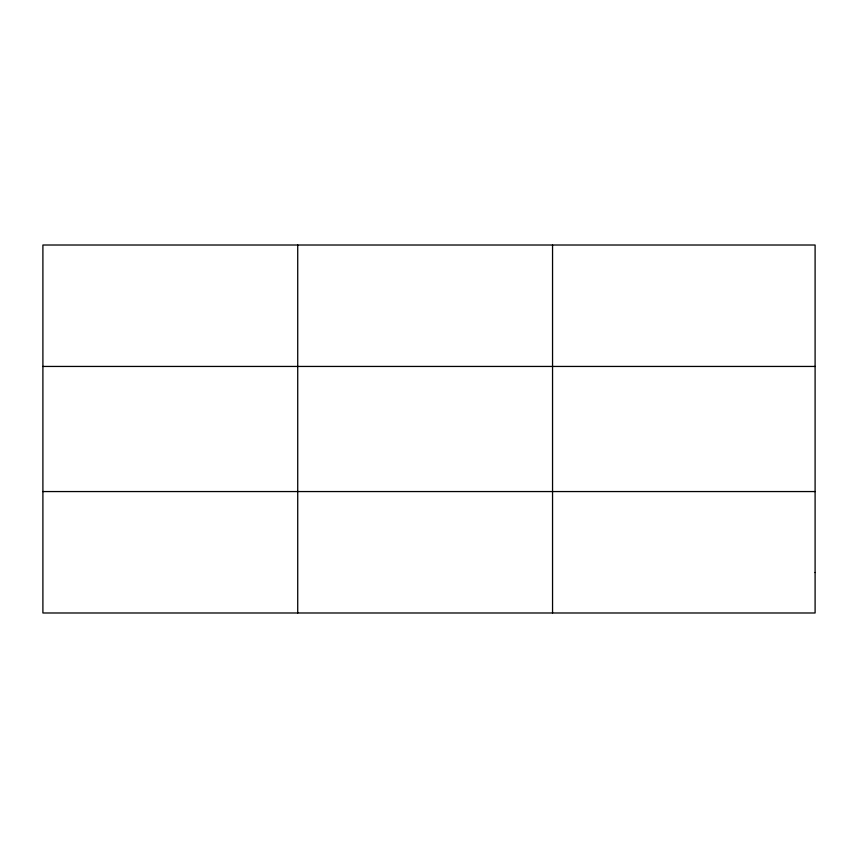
<?xml version="1.0" encoding="UTF-8"?>
<svg xmlns="http://www.w3.org/2000/svg" width="858" height="858" viewBox="0 0 858 858"><rect width="100%" height="100%" fill="white"/><g stroke="black" fill="none" stroke-linecap="round" stroke-linejoin="round"><path stroke-width="1.29" d="M297.726 245.013L297.726 612.987M552.552 245.013L552.552 612.987M42.9 366.441L815.1 366.441M42.9 491.559L815.1 491.559M815.1 572.511L815.1 612.987L42.9 612.987L42.9 245.013L815.1 245.013L815.1 572.511"/></g></svg>
